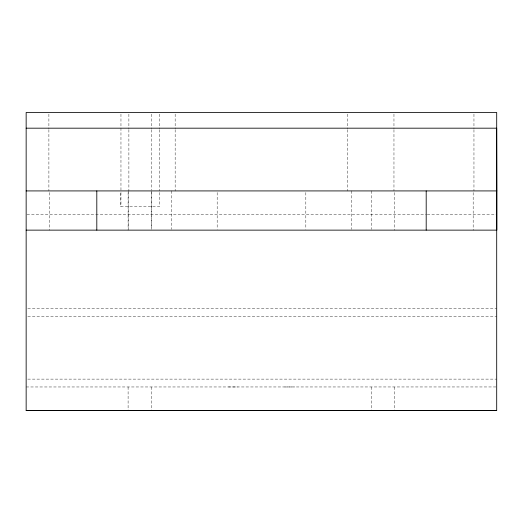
<?xml version="1.0" encoding="UTF-8"?>
<svg xmlns="http://www.w3.org/2000/svg" width="523" height="523" viewBox="0 0 523 523"><rect width="100%" height="100%" fill="white"/><g stroke="black" fill="none" stroke-linecap="round" stroke-linejoin="round"><path stroke-width="0.39" stroke-dasharray="2.62 1.96" d="M284.767 386.981L294.384 386.968M26.967 214.423L426.441 214.423M427.258 214.423L496.7 214.423M27.784 308.531L496.7 308.531M27.784 316.376L496.7 316.376M27.784 379.116L496.7 379.116M26.15 386.968L496.7 386.955M228.459 386.968L238.083 386.981M473.956 114.125L473.956 128.835M473.956 129.652L473.956 190.921M473.171 192.549L473.171 230.133M394.747 192.549L394.747 230.133M394.747 386.981L394.747 410.509M393.963 114.125L393.963 128.835M393.963 129.652L393.963 190.921M371.297 190.921L371.297 229.316M371.219 386.981L371.219 410.509M351.691 190.921L351.691 229.316M347.69 114.125L347.69 128.835M347.69 129.652L347.69 190.921M305.824 192.549L305.824 229.316M217.176 192.549L217.176 229.316M175.159 114.125L175.159 128.835M175.159 129.652L175.159 190.921M171.309 190.921L171.309 229.316M159.548 114.125L159.548 128.835M159.548 129.652L159.548 190.921M159.548 192.484L159.548 206.605L120.336 206.605L120.336 192.484M151.703 206.546L151.703 229.316M151.611 190.921L151.611 229.316M151.631 386.981L151.631 410.509M151.513 114.125L151.513 128.835M151.513 129.652L151.513 190.104M151.513 192.484L151.513 206.605M128.887 114.125L128.887 128.835M128.887 129.652L128.887 190.921M128.272 190.921L128.272 229.316M128.102 192.549L128.102 230.133M128.102 386.981L128.102 410.509M120.963 114.125L120.963 127.2M120.963 128.017L120.963 190.104M120.963 192.484L120.963 206.605M49.678 192.549L49.678 230.133M48.894 114.125L48.894 128.835M48.894 129.652L48.894 190.921"/><path stroke-width="0.78" d="M26.15 128.181L496.7 128.181L496.85 190.921L496.85 230.133L26.15 230.133M26.15 190.921L496.85 190.921M26.15 410.457L496.7 410.45L496.7 112.491L26.15 112.491L26.15 410.509L496.7 410.509M426.193 190.921L426.193 230.133M96.807 190.921L96.807 230.133"/></g></svg>
